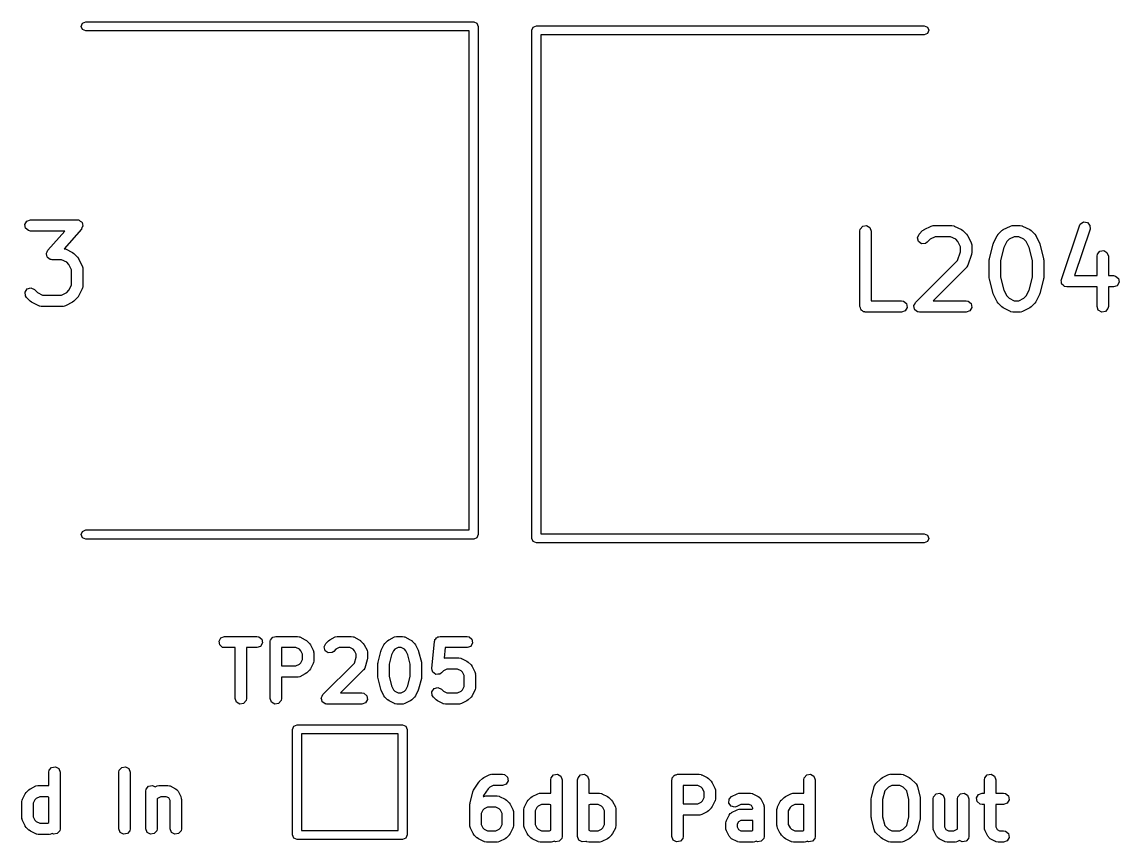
# Model space of a CAD drawing. Extents: x 102 to 173.9, y -124.5 to -76.3.
# Drawn here: x 135.12 to 149.67, y -108.92 to -98.04 of the extents above; entities that cross this region are included whole.
import ezdxf

# ---------------------------------------------------------------- set-up
doc = ezdxf.new("R2010")
doc.units = 0
doc.layers.add('BLACK', color=7, linetype='CONTINUOUS')

msp = doc.modelspace()

# ---------------------------------------------------------------- linework, layer by layer
at = {"layer": 'BLACK', "linetype": 'CONTINUOUS'}
for p, q in [((135.911, -98.103), (135.929, -98.0606)), ((135.929, -98.1454), (135.911, -98.103)), ((135.929, -98.0606), (135.971, -98.043)), ((135.971, -98.163), (135.929, -98.1454)), ((135.971, -98.043), (141.113, -98.043)), ((141.053, -98.163), (135.971, -98.163)), ((141.053, -104.783), (141.053, -98.163)), ((141.113, -98.043), (141.155, -98.0606)), ((141.155, -98.0606), (141.173, -98.103)), ((141.173, -98.103), (141.173, -104.843)), ((141.885, -98.1538), (141.902, -98.1114)), ((141.885, -104.894), (141.885, -98.1538)), ((141.902, -98.1114), (141.945, -98.0938)), ((141.945, -98.0938), (147.087, -98.0938)), ((147.087, -98.0938), (147.129, -98.1114)), ((147.129, -98.1114), (147.147, -98.1538)), ((147.147, -98.1538), (147.129, -98.1962)), ((147.087, -98.2138), (142.005, -98.2138)), ((142.005, -98.2138), (142.005, -104.834)), ((147.129, -98.1962), (147.087, -98.2138)), ((135.164, -100.729), (135.189, -100.684)), ((135.172, -100.779), (135.164, -100.729)), ((135.212, -100.812), (135.172, -100.779)), ((135.189, -100.684), (135.237, -100.667)), ((135.237, -100.667), (135.856, -100.667)), ((135.913, -100.791), (135.685, -101.051)), ((135.856, -100.667), (135.868, -100.669)), ((135.868, -100.669), (135.871, -100.668)), ((135.871, -100.668), (135.874, -100.67)), ((135.874, -100.67), (135.882, -100.671)), ((135.882, -100.671), (135.898, -100.684)), ((135.898, -100.684), (135.915, -100.695)), ((135.92, -100.772), (135.913, -100.791)), ((135.915, -100.695), (135.917, -100.7)), ((135.917, -100.7), (135.921, -100.704)), ((135.93, -100.755), (135.92, -100.772)), ((135.921, -100.704), (135.925, -100.724)), ((135.925, -100.724), (135.931, -100.743)), ((135.931, -100.743), (135.929, -100.749)), ((135.929, -100.749), (135.93, -100.755)), ((146.234, -100.818), (146.238, -100.792)), ((146.238, -100.792), (146.271, -100.753)), ((146.271, -100.753), (146.322, -100.744)), ((146.322, -100.744), (146.366, -100.77)), ((146.366, -100.77), (146.384, -100.818)), ((147.085, -100.798), (147.18, -100.751)), ((147.18, -100.751), (147.205, -100.743)), ((147.205, -100.743), (147.21, -100.744)), ((147.21, -100.744), (147.214, -100.743)), ((147.214, -100.743), (147.452, -100.743)), ((147.452, -100.743), (147.477, -100.747)), ((147.477, -100.747), (147.481, -100.75)), ((147.481, -100.75), (147.485, -100.751)), ((147.485, -100.751), (147.581, -100.798)), ((148.133, -100.798), (148.228, -100.751)), ((148.228, -100.751), (148.253, -100.743)), ((148.253, -100.743), (148.257, -100.744)), ((148.257, -100.744), (148.261, -100.743)), ((148.261, -100.743), (148.357, -100.743)), ((148.357, -100.743), (148.382, -100.747)), ((148.382, -100.747), (148.386, -100.75)), ((148.386, -100.75), (148.39, -100.751)), ((148.39, -100.751), (148.485, -100.798)), ((148.904, -101.461), (149.143, -100.746)), ((149.285, -100.794), (149.08, -101.409)), ((149.143, -100.746), (149.155, -100.724)), ((149.155, -100.724), (149.199, -100.697)), ((149.199, -100.697), (149.249, -100.704)), ((149.249, -100.704), (149.283, -100.743)), ((149.283, -100.743), (149.285, -100.794)), ((135.237, -100.817), (135.212, -100.812)), ((135.691, -100.817), (135.237, -100.817)), ((135.467, -101.073), (135.691, -100.817)), ((146.234, -101.818), (146.234, -100.818)), ((146.384, -100.818), (146.384, -101.743)), ((146.996, -100.906), (147.018, -100.86)), ((147.009, -100.956), (146.996, -100.906)), ((147.018, -100.86), (147.065, -100.812)), ((147.065, -100.812), (147.084, -100.8)), ((147.084, -100.8), (147.085, -100.798)), ((147.163, -100.927), (147.124, -100.966)), ((147.231, -100.893), (147.163, -100.927)), ((147.434, -100.893), (147.231, -100.893)), ((147.503, -100.927), (147.434, -100.893)), ((147.533, -100.957), (147.503, -100.927)), ((147.581, -100.798), (147.599, -100.812)), ((147.599, -100.812), (147.6, -100.812)), ((147.6, -100.812), (147.648, -100.86)), ((147.648, -100.86), (147.661, -100.878)), ((147.661, -100.878), (147.662, -100.879)), ((147.662, -100.879), (147.709, -100.975)), ((148.004, -100.975), (148.051, -100.879)), ((148.051, -100.879), (148.065, -100.861)), ((148.065, -100.86), (148.113, -100.812)), ((148.065, -100.861), (148.065, -100.86)), ((148.113, -100.812), (148.131, -100.8)), ((148.131, -100.8), (148.133, -100.798)), ((148.211, -100.927), (148.18, -100.957)), ((148.279, -100.893), (148.211, -100.927)), ((148.339, -100.893), (148.279, -100.893)), ((148.407, -100.927), (148.339, -100.893)), ((148.438, -100.957), (148.407, -100.927)), ((148.485, -100.798), (148.503, -100.812)), ((148.503, -100.812), (148.505, -100.812)), ((148.505, -100.812), (148.552, -100.86)), ((148.552, -100.86), (148.565, -100.878)), ((148.565, -100.878), (148.567, -100.879)), ((148.567, -100.879), (148.614, -100.975)), ((135.459, -101.092), (135.467, -101.073)), ((135.685, -101.051), (135.692, -101.052)), ((135.692, -101.052), (135.695, -101.055)), ((135.695, -101.055), (135.7, -101.055)), ((135.7, -101.055), (135.795, -101.103)), ((147.051, -100.985), (147.009, -100.956)), ((147.103, -100.981), (147.051, -100.985)), ((147.124, -100.966), (147.103, -100.981)), ((147.567, -101.026), (147.533, -100.957)), ((147.567, -101.091), (147.567, -101.026)), ((147.709, -100.975), (147.717, -101)), ((147.717, -101), (147.716, -101.004)), ((147.716, -101.004), (147.717, -101.008)), ((147.717, -101.008), (147.717, -101.103)), ((147.95, -101.181), (147.998, -100.99)), ((147.998, -100.99), (148.003, -100.978)), ((148.003, -100.978), (148.004, -100.975)), ((148.142, -101.034), (148.098, -101.208)), ((148.18, -100.957), (148.142, -101.034)), ((148.476, -101.034), (148.438, -100.957)), ((148.52, -101.208), (148.476, -101.034)), ((148.614, -100.975), (148.618, -100.987)), ((148.618, -100.987), (148.62, -100.99)), ((148.62, -100.99), (148.667, -101.181)), ((149.381, -101.125), (149.414, -101.086)), ((149.414, -101.086), (149.465, -101.077)), ((149.465, -101.077), (149.509, -101.103)), ((135.448, -101.121), (135.45, -101.115)), ((135.455, -101.14), (135.448, -101.121)), ((135.449, -101.11), (135.459, -101.092)), ((135.45, -101.115), (135.449, -101.11)), ((135.458, -101.16), (135.455, -101.14)), ((135.463, -101.164), (135.458, -101.16)), ((135.465, -101.17), (135.463, -101.164)), ((135.482, -101.18), (135.465, -101.17)), ((135.497, -101.193), (135.482, -101.18)), ((135.506, -101.194), (135.497, -101.193)), ((135.509, -101.196), (135.506, -101.194)), ((135.512, -101.196), (135.509, -101.196)), ((135.523, -101.198), (135.512, -101.196)), ((135.648, -101.198), (135.523, -101.198)), ((135.717, -101.232), (135.648, -101.198)), ((135.747, -101.262), (135.717, -101.232)), ((135.795, -101.103), (135.813, -101.116)), ((135.813, -101.116), (135.814, -101.117)), ((135.814, -101.117), (135.862, -101.165)), ((135.862, -101.165), (135.875, -101.183)), ((135.875, -101.183), (135.876, -101.184)), ((135.876, -101.184), (135.924, -101.279)), ((146.97, -101.765), (147.529, -101.206)), ((147.529, -101.206), (147.567, -101.091)), ((147.713, -101.127), (147.666, -101.27)), ((147.717, -101.103), (147.713, -101.126)), ((147.713, -101.126), (147.713, -101.127)), ((147.948, -101.199), (147.951, -101.184)), ((147.948, -101.437), (147.948, -101.199)), ((147.951, -101.184), (147.95, -101.181)), ((148.098, -101.208), (148.098, -101.428)), ((148.52, -101.428), (148.52, -101.208)), ((148.667, -101.181), (148.668, -101.195)), ((148.668, -101.195), (148.67, -101.199)), ((148.67, -101.199), (148.67, -101.437)), ((149.377, -101.151), (149.381, -101.125)), ((149.377, -101.409), (149.377, -101.151)), ((149.509, -101.103), (149.527, -101.151)), ((149.527, -101.151), (149.527, -101.409)), ((135.781, -101.331), (135.747, -101.262)), ((135.781, -101.533), (135.781, -101.331)), ((135.924, -101.279), (135.931, -101.304)), ((135.931, -101.304), (135.93, -101.309)), ((135.93, -101.309), (135.931, -101.313)), ((135.931, -101.313), (135.931, -101.551)), ((147.648, -101.299), (147.204, -101.743)), ((147.65, -101.295), (147.648, -101.299)), ((147.653, -101.293), (147.65, -101.295)), ((147.666, -101.27), (147.653, -101.293)), ((147.949, -101.44), (147.948, -101.437)), ((147.95, -101.455), (147.949, -101.44)), ((147.998, -101.645), (147.95, -101.455)), ((148.098, -101.428), (148.142, -101.601)), ((148.476, -101.601), (148.52, -101.428)), ((148.667, -101.455), (148.62, -101.645)), ((148.67, -101.437), (148.667, -101.452)), ((148.667, -101.452), (148.667, -101.455)), ((148.902, -101.471), (148.905, -101.466)), ((148.905, -101.492), (148.902, -101.471)), ((148.905, -101.466), (148.904, -101.461)), ((148.906, -101.512), (148.905, -101.492)), ((148.91, -101.516), (148.906, -101.512)), ((148.911, -101.522), (148.91, -101.516)), ((148.926, -101.535), (148.911, -101.522)), ((149.08, -101.409), (149.377, -101.409)), ((149.527, -101.409), (149.595, -101.409)), ((149.595, -101.409), (149.62, -101.414)), ((149.62, -101.414), (149.66, -101.447)), ((149.669, -101.497), (149.643, -101.542)), ((149.66, -101.447), (149.669, -101.497)), ((135.165, -101.627), (135.194, -101.585)), ((135.169, -101.678), (135.165, -101.627)), ((135.194, -101.585), (135.244, -101.572)), ((135.244, -101.572), (135.29, -101.593)), ((135.29, -101.593), (135.329, -101.632)), ((135.329, -101.632), (135.398, -101.667)), ((135.398, -101.667), (135.648, -101.667)), ((135.648, -101.667), (135.717, -101.632)), ((135.717, -101.632), (135.747, -101.602)), ((135.747, -101.602), (135.781, -101.533)), ((135.924, -101.585), (135.876, -101.68)), ((135.927, -101.577), (135.924, -101.58)), ((135.924, -101.58), (135.924, -101.585)), ((135.931, -101.551), (135.927, -101.577)), ((148, -101.648), (147.998, -101.645)), ((148.004, -101.661), (148, -101.648)), ((148.051, -101.756), (148.004, -101.661)), ((148.142, -101.601), (148.18, -101.678)), ((148.438, -101.678), (148.476, -101.601)), ((148.614, -101.661), (148.567, -101.756)), ((148.615, -101.657), (148.614, -101.661)), ((148.62, -101.645), (148.615, -101.657)), ((148.94, -101.55), (148.926, -101.535)), ((148.946, -101.551), (148.94, -101.55)), ((148.95, -101.555), (148.946, -101.551)), ((148.976, -101.559), (148.95, -101.555)), ((149.377, -101.559), (148.976, -101.559)), ((149.377, -101.818), (149.377, -101.559)), ((149.595, -101.559), (149.527, -101.559)), ((149.527, -101.559), (149.527, -101.818)), ((149.643, -101.542), (149.595, -101.559)), ((135.184, -101.699), (135.169, -101.678)), ((135.232, -101.747), (135.184, -101.699)), ((135.233, -101.748), (135.232, -101.747)), ((135.251, -101.761), (135.233, -101.748)), ((135.347, -101.809), (135.251, -101.761)), ((135.351, -101.809), (135.347, -101.809)), ((135.355, -101.812), (135.351, -101.809)), ((135.38, -101.817), (135.355, -101.812)), ((135.67, -101.815), (135.666, -101.817)), ((135.675, -101.816), (135.67, -101.815)), ((135.7, -101.809), (135.675, -101.816)), ((135.795, -101.761), (135.7, -101.809)), ((135.796, -101.76), (135.795, -101.761)), ((135.814, -101.747), (135.796, -101.76)), ((135.862, -101.699), (135.814, -101.747)), ((135.863, -101.698), (135.862, -101.699)), ((135.876, -101.68), (135.863, -101.698)), ((146.384, -101.743), (146.785, -101.743)), ((146.785, -101.743), (146.811, -101.747)), ((146.811, -101.747), (146.85, -101.78)), ((146.85, -101.78), (146.859, -101.831)), ((146.949, -101.805), (146.961, -101.785)), ((146.95, -101.808), (146.949, -101.805)), ((146.949, -101.811), (146.95, -101.808)), ((146.954, -101.833), (146.949, -101.811)), ((146.961, -101.785), (146.97, -101.765)), ((147.204, -101.743), (147.642, -101.743)), ((147.642, -101.743), (147.668, -101.747)), ((147.668, -101.747), (147.707, -101.78)), ((147.707, -101.78), (147.716, -101.831)), ((148.053, -101.757), (148.051, -101.756)), ((148.065, -101.776), (148.053, -101.757)), ((148.113, -101.823), (148.065, -101.776)), ((148.18, -101.678), (148.211, -101.709)), ((148.211, -101.709), (148.279, -101.743)), ((148.279, -101.743), (148.339, -101.743)), ((148.339, -101.743), (148.407, -101.709)), ((148.407, -101.709), (148.438, -101.678)), ((148.552, -101.776), (148.505, -101.823)), ((148.553, -101.774), (148.552, -101.776)), ((148.567, -101.756), (148.553, -101.774)), ((135.666, -101.817), (135.38, -101.817)), ((146.241, -101.836), (146.234, -101.818)), ((146.244, -101.855), (146.241, -101.836)), ((146.249, -101.86), (146.244, -101.855)), ((146.252, -101.866), (146.249, -101.86)), ((146.268, -101.876), (146.252, -101.866)), ((146.283, -101.888), (146.268, -101.876)), ((146.293, -101.89), (146.283, -101.888)), ((146.296, -101.892), (146.293, -101.89)), ((146.299, -101.891), (146.296, -101.892)), ((146.309, -101.893), (146.299, -101.891)), ((146.785, -101.893), (146.309, -101.893)), ((146.833, -101.875), (146.785, -101.893)), ((146.859, -101.831), (146.833, -101.875)), ((146.958, -101.855), (146.954, -101.833)), ((146.961, -101.857), (146.958, -101.855)), ((146.962, -101.861), (146.961, -101.857)), ((146.98, -101.874), (146.962, -101.861)), ((146.998, -101.888), (146.98, -101.874)), ((147.002, -101.889), (146.998, -101.888)), ((147.004, -101.89), (147.002, -101.889)), ((147.007, -101.89), (147.004, -101.89)), ((147.023, -101.893), (147.007, -101.89)), ((147.642, -101.893), (147.023, -101.893)), ((147.691, -101.875), (147.642, -101.893)), ((147.716, -101.831), (147.691, -101.875)), ((148.115, -101.824), (148.113, -101.823)), ((148.133, -101.837), (148.115, -101.824)), ((148.228, -101.885), (148.133, -101.837)), ((148.232, -101.885), (148.228, -101.885)), ((148.236, -101.888), (148.232, -101.885)), ((148.261, -101.893), (148.236, -101.888)), ((148.357, -101.893), (148.261, -101.893)), ((148.361, -101.891), (148.357, -101.893)), ((148.365, -101.892), (148.361, -101.891)), ((148.39, -101.885), (148.365, -101.892)), ((148.485, -101.837), (148.39, -101.885)), ((148.486, -101.836), (148.485, -101.837)), ((148.505, -101.823), (148.486, -101.836)), ((149.394, -101.866), (149.377, -101.818)), ((149.439, -101.892), (149.394, -101.866)), ((149.489, -101.883), (149.439, -101.892)), ((149.522, -101.843), (149.489, -101.883)), ((149.527, -101.818), (149.522, -101.843)), ((135.911, -104.843), (135.929, -104.801)), ((135.929, -104.885), (135.911, -104.843)), ((135.929, -104.801), (135.971, -104.783)), ((135.971, -104.783), (141.053, -104.783)), ((141.173, -104.843), (141.155, -104.885)), ((142.005, -104.834), (147.087, -104.834)), ((147.087, -104.834), (147.129, -104.851)), ((147.129, -104.851), (147.147, -104.894)), ((135.971, -104.903), (135.929, -104.885)), ((141.113, -104.903), (135.971, -104.903)), ((141.155, -104.885), (141.113, -104.903)), ((141.902, -104.936), (141.885, -104.894)), ((141.945, -104.954), (141.902, -104.936)), ((147.087, -104.954), (141.945, -104.954)), ((147.129, -104.936), (147.087, -104.954)), ((147.147, -104.894), (147.129, -104.936)), ((137.737, -106.256), (137.762, -106.212)), ((137.746, -106.307), (137.737, -106.256)), ((137.785, -106.34), (137.746, -106.307)), ((137.762, -106.212), (137.811, -106.194)), ((137.811, -106.194), (138.239, -106.194)), ((138.239, -106.194), (138.265, -106.199)), ((138.265, -106.199), (138.304, -106.232)), ((138.313, -106.282), (138.287, -106.327)), ((138.304, -106.232), (138.313, -106.282)), ((138.414, -106.269), (138.416, -106.259)), ((138.414, -107.019), (138.414, -106.269)), ((138.415, -106.256), (138.417, -106.253)), ((138.416, -106.259), (138.415, -106.256)), ((138.417, -106.253), (138.419, -106.243)), ((138.419, -106.243), (138.431, -106.229)), ((138.431, -106.229), (138.441, -106.212)), ((138.441, -106.212), (138.447, -106.209)), ((138.447, -106.209), (138.452, -106.204)), ((138.452, -106.204), (138.471, -106.201)), ((138.471, -106.201), (138.489, -106.194)), ((138.489, -106.194), (138.775, -106.194)), ((138.775, -106.194), (138.801, -106.199)), ((138.801, -106.199), (138.804, -106.201)), ((138.804, -106.201), (138.809, -106.202)), ((138.809, -106.202), (138.88, -106.238)), ((138.88, -106.238), (138.898, -106.251)), ((138.898, -106.251), (138.899, -106.252)), ((138.899, -106.252), (138.935, -106.287)), ((138.935, -106.287), (138.948, -106.306)), ((138.948, -106.306), (138.949, -106.307)), ((138.949, -106.307), (138.985, -106.378)), ((139.129, -106.334), (139.151, -106.287)), ((139.151, -106.287), (139.186, -106.252)), ((139.186, -106.252), (139.205, -106.239)), ((139.205, -106.239), (139.206, -106.238)), ((139.206, -106.238), (139.277, -106.202)), ((139.277, -106.202), (139.302, -106.195)), ((139.302, -106.195), (139.306, -106.196)), ((139.306, -106.196), (139.311, -106.194)), ((139.311, -106.194), (139.489, -106.194)), ((139.489, -106.194), (139.515, -106.199)), ((139.515, -106.199), (139.518, -106.201)), ((139.518, -106.201), (139.523, -106.202)), ((139.523, -106.202), (139.594, -106.238)), ((139.594, -106.238), (139.612, -106.251)), ((139.612, -106.251), (139.614, -106.252)), ((139.614, -106.252), (139.649, -106.287)), ((139.649, -106.287), (139.662, -106.306)), ((139.662, -106.306), (139.663, -106.307)), ((139.663, -106.307), (139.699, -106.378)), ((139.886, -106.378), (139.922, -106.307)), ((139.922, -106.307), (139.936, -106.289)), ((139.936, -106.287), (139.972, -106.252)), ((139.936, -106.289), (139.936, -106.287)), ((139.972, -106.252), (139.99, -106.239)), ((139.99, -106.239), (139.991, -106.238)), ((139.991, -106.238), (140.063, -106.202)), ((140.063, -106.202), (140.088, -106.195)), ((140.088, -106.195), (140.092, -106.196)), ((140.092, -106.196), (140.096, -106.194)), ((140.096, -106.194), (140.168, -106.194)), ((140.168, -106.194), (140.193, -106.199)), ((140.193, -106.199), (140.197, -106.201)), ((140.197, -106.201), (140.201, -106.202)), ((140.201, -106.202), (140.273, -106.238)), ((140.273, -106.238), (140.291, -106.251)), ((140.291, -106.251), (140.292, -106.252)), ((140.292, -106.252), (140.328, -106.287)), ((140.328, -106.287), (140.341, -106.306)), ((140.341, -106.306), (140.342, -106.307)), ((140.342, -106.307), (140.378, -106.378)), ((140.557, -106.619), (140.593, -106.262)), ((140.593, -106.262), (140.594, -106.258)), ((140.594, -106.256), (140.596, -106.253)), ((140.594, -106.258), (140.594, -106.256)), ((140.596, -106.253), (140.6, -106.237)), ((140.6, -106.237), (140.612, -106.225)), ((140.612, -106.225), (140.62, -106.212)), ((140.62, -106.212), (140.629, -106.208)), ((140.629, -106.208), (140.637, -106.201)), ((140.637, -106.201), (140.653, -106.2)), ((140.653, -106.2), (140.668, -106.194)), ((140.668, -106.194), (141.025, -106.194)), ((141.025, -106.194), (141.051, -106.199)), ((141.051, -106.199), (141.09, -106.232)), ((141.099, -106.282), (141.073, -106.327)), ((141.09, -106.232), (141.099, -106.282)), ((137.811, -106.344), (137.785, -106.34)), ((137.95, -106.344), (137.811, -106.344)), ((137.95, -107.019), (137.95, -106.344)), ((138.239, -106.344), (138.1, -106.344)), ((138.1, -106.344), (138.1, -107.019)), ((138.287, -106.327), (138.239, -106.344)), ((138.564, -106.344), (138.564, -106.587)), ((138.757, -106.344), (138.564, -106.344)), ((138.802, -106.366), (138.757, -106.344)), ((138.82, -106.385), (138.802, -106.366)), ((138.843, -106.43), (138.82, -106.385)), ((138.843, -106.501), (138.843, -106.43)), ((138.985, -106.378), (138.992, -106.403)), ((138.992, -106.403), (138.991, -106.408)), ((138.991, -106.408), (138.993, -106.412)), ((138.993, -106.412), (138.993, -106.519)), ((139.142, -106.384), (139.129, -106.334)), ((139.184, -106.413), (139.142, -106.384)), ((139.235, -106.408), (139.184, -106.413)), ((139.257, -106.394), (139.235, -106.408)), ((139.284, -106.366), (139.257, -106.394)), ((139.328, -106.344), (139.284, -106.366)), ((139.472, -106.344), (139.328, -106.344)), ((139.516, -106.366), (139.472, -106.344)), ((139.535, -106.385), (139.516, -106.366)), ((139.557, -106.43), (139.535, -106.385)), ((139.557, -106.471), (139.557, -106.43)), ((139.699, -106.378), (139.707, -106.403)), ((139.707, -106.403), (139.706, -106.408)), ((139.706, -106.408), (139.707, -106.412)), ((139.707, -106.412), (139.707, -106.483)), ((139.845, -106.537), (139.881, -106.394)), ((139.881, -106.394), (139.886, -106.382)), ((139.886, -106.382), (139.886, -106.378)), ((140.024, -106.438), (139.993, -106.564)), ((140.051, -106.385), (140.024, -106.438)), ((140.069, -106.366), (140.051, -106.385)), ((140.114, -106.344), (140.069, -106.366)), ((140.15, -106.344), (140.114, -106.344)), ((140.195, -106.366), (140.15, -106.344)), ((140.213, -106.385), (140.195, -106.366)), ((140.24, -106.438), (140.213, -106.385)), ((140.271, -106.564), (140.24, -106.438)), ((140.378, -106.378), (140.381, -106.391)), ((140.381, -106.391), (140.383, -106.394)), ((140.383, -106.394), (140.419, -106.537)), ((140.736, -106.344), (140.722, -106.483)), ((141.025, -106.344), (140.736, -106.344)), ((141.073, -106.327), (141.025, -106.344)), ((138.564, -106.587), (138.757, -106.587)), ((138.757, -106.587), (138.802, -106.565)), ((138.802, -106.565), (138.82, -106.546)), ((138.82, -106.546), (138.843, -106.501)), ((138.985, -106.553), (138.949, -106.624)), ((138.988, -106.545), (138.985, -106.548)), ((138.985, -106.548), (138.985, -106.553)), ((138.993, -106.519), (138.988, -106.545)), ((139.115, -106.966), (139.531, -106.55)), ((139.531, -106.55), (139.557, -106.471)), ((139.668, -106.614), (139.655, -106.637)), ((139.703, -106.507), (139.668, -106.614)), ((139.707, -106.483), (139.703, -106.505)), ((139.703, -106.505), (139.703, -106.507)), ((139.843, -106.555), (139.845, -106.54)), ((139.843, -106.733), (139.843, -106.555)), ((139.845, -106.54), (139.845, -106.537)), ((139.993, -106.564), (139.993, -106.724)), ((140.271, -106.724), (140.271, -106.564)), ((140.419, -106.537), (140.42, -106.552)), ((140.42, -106.552), (140.421, -106.555)), ((140.421, -106.555), (140.421, -106.733)), ((140.722, -106.483), (140.731, -106.48)), ((140.731, -106.48), (140.735, -106.481)), ((140.735, -106.481), (140.739, -106.48)), ((140.739, -106.48), (140.918, -106.48)), ((140.918, -106.48), (140.943, -106.484)), ((140.943, -106.484), (140.947, -106.487)), ((140.947, -106.487), (140.951, -106.488)), ((140.951, -106.488), (141.023, -106.523)), ((141.023, -106.523), (141.041, -106.537)), ((141.041, -106.537), (141.042, -106.537)), ((141.042, -106.537), (141.078, -106.573)), ((141.078, -106.573), (141.091, -106.592)), ((141.091, -106.592), (141.092, -106.593)), ((141.092, -106.593), (141.128, -106.664)), ((138.775, -106.737), (138.564, -106.737)), ((138.564, -106.737), (138.564, -107.019)), ((138.779, -106.735), (138.775, -106.737)), ((138.784, -106.736), (138.779, -106.735)), ((138.809, -106.729), (138.784, -106.736)), ((138.88, -106.693), (138.809, -106.729)), ((138.881, -106.692), (138.88, -106.693)), ((138.899, -106.679), (138.881, -106.692)), ((138.935, -106.644), (138.899, -106.679)), ((138.936, -106.642), (138.935, -106.644)), ((138.949, -106.624), (138.936, -106.642)), ((139.649, -106.644), (139.349, -106.944)), ((139.651, -106.639), (139.649, -106.644)), ((139.655, -106.637), (139.651, -106.639)), ((139.844, -106.737), (139.843, -106.733)), ((139.845, -106.752), (139.844, -106.737)), ((139.881, -106.894), (139.845, -106.752)), ((139.993, -106.724), (140.024, -106.85)), ((140.24, -106.85), (140.271, -106.724)), ((140.419, -106.752), (140.383, -106.894)), ((140.421, -106.733), (140.419, -106.748)), ((140.419, -106.748), (140.419, -106.752)), ((140.557, -106.62), (140.558, -106.619)), ((140.558, -106.619), (140.557, -106.619)), ((140.564, -106.644), (140.557, -106.62)), ((140.57, -106.668), (140.564, -106.644)), ((140.571, -106.669), (140.57, -106.668)), ((140.591, -106.684), (140.571, -106.669)), ((140.571, -106.669), (140.571, -106.669)), ((140.612, -106.698), (140.591, -106.684)), ((140.613, -106.699), (140.612, -106.698)), ((140.612, -106.698), (140.612, -106.698)), ((140.638, -106.696), (140.613, -106.699)), ((140.663, -106.695), (140.638, -106.696)), ((140.664, -106.694), (140.663, -106.694)), ((140.663, -106.694), (140.663, -106.695)), ((140.685, -106.679), (140.664, -106.694)), ((140.712, -106.652), (140.685, -106.679)), ((140.757, -106.63), (140.712, -106.652)), ((140.9, -106.63), (140.757, -106.63)), ((140.945, -106.652), (140.9, -106.63)), ((140.963, -106.671), (140.945, -106.652)), ((140.986, -106.715), (140.963, -106.671)), ((140.986, -106.859), (140.986, -106.715)), ((141.128, -106.664), (141.135, -106.689)), ((141.135, -106.689), (141.134, -106.693)), ((141.134, -106.693), (141.136, -106.698)), ((141.136, -106.698), (141.136, -106.876)), ((139.883, -106.897), (139.881, -106.894)), ((139.886, -106.91), (139.883, -106.897)), ((140.024, -106.85), (140.051, -106.903)), ((140.051, -106.903), (140.069, -106.922)), ((140.195, -106.922), (140.213, -106.903)), ((140.213, -106.903), (140.24, -106.85)), ((140.383, -106.894), (140.378, -106.906)), ((140.56, -106.928), (140.589, -106.886)), ((140.589, -106.886), (140.639, -106.873)), ((140.639, -106.873), (140.685, -106.895)), ((140.685, -106.895), (140.712, -106.922)), ((140.945, -106.922), (140.963, -106.903)), ((140.963, -106.903), (140.986, -106.859)), ((141.131, -106.902), (141.128, -106.905)), ((141.128, -106.905), (141.128, -106.91)), ((141.136, -106.876), (141.131, -106.902)), ((137.968, -107.067), (137.95, -107.019)), ((138.095, -107.045), (138.062, -107.084)), ((138.1, -107.019), (138.095, -107.045)), ((138.432, -107.067), (138.414, -107.019)), ((138.56, -107.045), (138.527, -107.084)), ((138.564, -107.019), (138.56, -107.045)), ((139.093, -107.013), (139.095, -107.009)), ((139.099, -107.034), (139.093, -107.013)), ((139.094, -107.006), (139.105, -106.987)), ((139.095, -107.009), (139.094, -107.006)), ((139.103, -107.057), (139.099, -107.034)), ((139.105, -106.987), (139.115, -106.966)), ((139.349, -106.944), (139.632, -106.944)), ((139.632, -106.944), (139.658, -106.949)), ((139.658, -106.949), (139.697, -106.982)), ((139.706, -107.032), (139.68, -107.077)), ((139.697, -106.982), (139.706, -107.032)), ((139.922, -106.981), (139.886, -106.91)), ((139.923, -106.982), (139.922, -106.981)), ((139.936, -107.001), (139.923, -106.982)), ((139.972, -107.036), (139.936, -107.001)), ((139.973, -107.037), (139.972, -107.036)), ((139.991, -107.05), (139.973, -107.037)), ((140.063, -107.086), (139.991, -107.05)), ((140.069, -106.922), (140.114, -106.944)), ((140.114, -106.944), (140.15, -106.944)), ((140.15, -106.944), (140.195, -106.922)), ((140.273, -107.05), (140.201, -107.086)), ((140.274, -107.049), (140.273, -107.05)), ((140.292, -107.036), (140.274, -107.049)), ((140.328, -107.001), (140.292, -107.036)), ((140.329, -106.999), (140.328, -107.001)), ((140.342, -106.981), (140.329, -106.999)), ((140.378, -106.91), (140.342, -106.981)), ((140.378, -106.906), (140.378, -106.91)), ((140.564, -106.979), (140.56, -106.928)), ((140.579, -107.001), (140.564, -106.979)), ((140.615, -107.036), (140.579, -107.001)), ((140.616, -107.037), (140.615, -107.036)), ((140.634, -107.05), (140.616, -107.037)), ((140.706, -107.086), (140.634, -107.05)), ((140.712, -106.922), (140.757, -106.944)), ((140.757, -106.944), (140.9, -106.944)), ((140.9, -106.944), (140.945, -106.922)), ((141.023, -107.05), (140.951, -107.086)), ((141.024, -107.049), (141.023, -107.05)), ((141.042, -107.036), (141.024, -107.049)), ((141.078, -107.001), (141.042, -107.036)), ((141.079, -106.999), (141.078, -107.001)), ((141.092, -106.981), (141.079, -106.999)), ((141.128, -106.91), (141.092, -106.981)), ((138.012, -107.093), (137.968, -107.067)), ((138.062, -107.084), (138.012, -107.093)), ((138.476, -107.093), (138.432, -107.067)), ((138.527, -107.084), (138.476, -107.093)), ((139.106, -107.059), (139.103, -107.057)), ((139.106, -107.062), (139.106, -107.059)), ((139.125, -107.075), (139.106, -107.062)), ((139.142, -107.09), (139.125, -107.075)), ((139.147, -107.09), (139.142, -107.09)), ((139.148, -107.092), (139.147, -107.09)), ((139.152, -107.091), (139.148, -107.092)), ((139.168, -107.094), (139.152, -107.091)), ((139.632, -107.094), (139.168, -107.094)), ((139.68, -107.077), (139.632, -107.094)), ((140.067, -107.087), (140.063, -107.086)), ((140.071, -107.09), (140.067, -107.087)), ((140.096, -107.094), (140.071, -107.09)), ((140.168, -107.094), (140.096, -107.094)), ((140.172, -107.093), (140.168, -107.094)), ((140.176, -107.094), (140.172, -107.093)), ((140.201, -107.086), (140.176, -107.094)), ((140.71, -107.087), (140.706, -107.086)), ((140.714, -107.09), (140.71, -107.087)), ((140.739, -107.094), (140.714, -107.09)), ((140.918, -107.094), (140.739, -107.094)), ((140.922, -107.093), (140.918, -107.094)), ((140.926, -107.094), (140.922, -107.093)), ((140.951, -107.086), (140.926, -107.094)), ((138.711, -107.428), (138.729, -107.385)), ((138.711, -108.828), (138.711, -107.428)), ((138.729, -107.385), (138.771, -107.368)), ((138.771, -107.368), (140.171, -107.368)), ((140.171, -107.368), (140.214, -107.385)), ((140.214, -107.385), (140.231, -107.428)), ((140.231, -107.428), (140.231, -108.828)), ((138.831, -107.488), (138.831, -108.768)), ((140.111, -107.488), (138.831, -107.488)), ((140.111, -108.768), (140.111, -107.488)), ((135.518, -107.932), (135.569, -107.923)), ((135.569, -107.923), (135.613, -107.948)), ((136.447, -107.932), (136.497, -107.923)), ((136.497, -107.923), (136.542, -107.948)), ((135.481, -107.996), (135.485, -107.971)), ((135.481, -108.171), (135.481, -107.996)), ((135.485, -107.971), (135.518, -107.932)), ((135.613, -107.948), (135.631, -107.996)), ((135.631, -107.996), (135.631, -108.746)), ((136.409, -107.996), (136.414, -107.971)), ((136.409, -108.746), (136.409, -107.996)), ((136.414, -107.971), (136.447, -107.932)), ((136.542, -107.948), (136.559, -107.996)), ((136.559, -107.996), (136.559, -108.746)), ((141.228, -108.081), (141.246, -108.068)), ((141.246, -108.068), (141.247, -108.067)), ((141.247, -108.067), (141.319, -108.031)), ((141.319, -108.031), (141.344, -108.024)), ((141.344, -108.024), (141.348, -108.025)), ((141.348, -108.025), (141.352, -108.023)), ((141.352, -108.023), (141.495, -108.023)), ((141.495, -108.023), (141.521, -108.028)), ((141.521, -108.028), (141.56, -108.061)), ((141.56, -108.061), (141.569, -108.111)), ((142.139, -108.072), (142.172, -108.033)), ((142.172, -108.033), (142.222, -108.024)), ((142.222, -108.024), (142.267, -108.05)), ((142.267, -108.05), (142.284, -108.098)), ((142.496, -108.072), (142.529, -108.033)), ((142.529, -108.033), (142.58, -108.024)), ((142.58, -108.024), (142.624, -108.05)), ((142.624, -108.05), (142.641, -108.098)), ((143.746, -108.072), (143.759, -108.058)), ((143.759, -108.058), (143.768, -108.041)), ((143.768, -108.041), (143.775, -108.038)), ((143.775, -108.038), (143.779, -108.033)), ((143.779, -108.033), (143.798, -108.03)), ((143.798, -108.03), (143.816, -108.023)), ((143.816, -108.023), (144.102, -108.023)), ((144.102, -108.023), (144.128, -108.028)), ((144.128, -108.028), (144.131, -108.03)), ((144.131, -108.03), (144.136, -108.031)), ((144.136, -108.031), (144.207, -108.067)), ((144.207, -108.067), (144.225, -108.08)), ((145.496, -108.072), (145.529, -108.033)), ((145.529, -108.033), (145.58, -108.024)), ((145.58, -108.024), (145.624, -108.05)), ((145.624, -108.05), (145.641, -108.098)), ((146.513, -108.081), (146.532, -108.068)), ((146.532, -108.068), (146.533, -108.067)), ((146.533, -108.067), (146.604, -108.031)), ((146.604, -108.031), (146.629, -108.024)), ((146.629, -108.024), (146.634, -108.025)), ((146.634, -108.025), (146.638, -108.023)), ((146.638, -108.023), (146.781, -108.023)), ((146.781, -108.023), (146.806, -108.028)), ((146.806, -108.028), (146.81, -108.03)), ((146.81, -108.03), (146.814, -108.031)), ((146.814, -108.031), (146.886, -108.067)), ((146.886, -108.067), (146.904, -108.08)), ((147.889, -108.072), (147.922, -108.033)), ((147.922, -108.033), (147.972, -108.024)), ((147.972, -108.024), (148.017, -108.05)), ((148.017, -108.05), (148.034, -108.098)), ((135.236, -108.215), (135.308, -108.179)), ((135.308, -108.179), (135.333, -108.172)), ((135.333, -108.172), (135.337, -108.173)), ((135.337, -108.173), (135.341, -108.171)), ((135.341, -108.171), (135.481, -108.171)), ((136.771, -108.221), (136.804, -108.182)), ((136.804, -108.182), (136.854, -108.173)), ((136.854, -108.173), (136.889, -108.192)), ((136.889, -108.192), (136.915, -108.179)), ((136.915, -108.179), (136.94, -108.172)), ((136.94, -108.172), (136.944, -108.173)), ((136.944, -108.173), (136.949, -108.171)), ((136.949, -108.171), (137.056, -108.171)), ((137.056, -108.171), (137.081, -108.176)), ((137.081, -108.176), (137.085, -108.179)), ((137.085, -108.179), (137.089, -108.179)), ((137.089, -108.179), (137.161, -108.215)), ((141.111, -108.235), (141.183, -108.128)), ((141.183, -108.128), (141.191, -108.12)), ((141.191, -108.12), (141.192, -108.116)), ((141.192, -108.116), (141.228, -108.081)), ((141.325, -108.195), (141.303, -108.217)), ((141.37, -108.173), (141.325, -108.195)), ((141.495, -108.173), (141.37, -108.173)), ((141.543, -108.156), (141.495, -108.173)), ((141.569, -108.111), (141.543, -108.156)), ((142.134, -108.098), (142.139, -108.072)), ((142.134, -108.273), (142.134, -108.098)), ((142.284, -108.098), (142.284, -108.848)), ((142.491, -108.098), (142.496, -108.072)), ((142.491, -108.848), (142.491, -108.098)), ((142.641, -108.098), (142.641, -108.273)), ((143.741, -108.098), (143.743, -108.088)), ((143.741, -108.848), (143.741, -108.098)), ((143.743, -108.085), (143.744, -108.082)), ((143.743, -108.088), (143.743, -108.085)), ((143.744, -108.082), (143.746, -108.072)), ((143.891, -108.173), (143.891, -108.416)), ((144.084, -108.173), (143.891, -108.173)), ((144.129, -108.195), (144.084, -108.173)), ((144.148, -108.214), (144.129, -108.195)), ((144.17, -108.259), (144.148, -108.214)), ((144.225, -108.08), (144.227, -108.081)), ((144.227, -108.081), (144.262, -108.116)), ((144.262, -108.116), (144.275, -108.135)), ((144.275, -108.135), (144.276, -108.136)), ((144.276, -108.136), (144.312, -108.207)), ((144.312, -108.207), (144.32, -108.232)), ((145.491, -108.098), (145.496, -108.072)), ((145.491, -108.273), (145.491, -108.098)), ((145.641, -108.098), (145.641, -108.848)), ((146.387, -108.33), (146.422, -108.187)), ((146.422, -108.187), (146.433, -108.163)), ((146.433, -108.163), (146.439, -108.159)), ((146.439, -108.159), (146.442, -108.152)), ((146.442, -108.152), (146.513, -108.081)), ((146.611, -108.195), (146.563, -108.244)), ((146.656, -108.173), (146.611, -108.195)), ((146.763, -108.173), (146.656, -108.173)), ((146.808, -108.195), (146.763, -108.173)), ((146.856, -108.244), (146.808, -108.195)), ((146.904, -108.08), (146.905, -108.081)), ((146.905, -108.081), (146.977, -108.152)), ((146.977, -108.152), (146.992, -108.174)), ((146.992, -108.174), (146.992, -108.181)), ((146.992, -108.181), (146.996, -108.187)), ((146.996, -108.187), (147.032, -108.33)), ((147.884, -108.098), (147.889, -108.072)), ((147.884, -108.273), (147.884, -108.098)), ((148.034, -108.098), (148.034, -108.273)), ((135.128, -108.364), (135.131, -108.36)), ((135.131, -108.356), (135.167, -108.284)), ((135.131, -108.36), (135.131, -108.356)), ((135.167, -108.284), (135.181, -108.266)), ((135.181, -108.265), (135.217, -108.229)), ((135.181, -108.266), (135.181, -108.265)), ((135.217, -108.229), (135.235, -108.216)), ((135.235, -108.216), (135.236, -108.215)), ((135.314, -108.344), (135.296, -108.362)), ((135.359, -108.321), (135.314, -108.344)), ((135.467, -108.321), (135.359, -108.321)), ((135.481, -108.329), (135.467, -108.321)), ((135.481, -108.664), (135.481, -108.329)), ((136.766, -108.246), (136.771, -108.221)), ((136.766, -108.746), (136.766, -108.246)), ((136.922, -108.344), (136.916, -108.349)), ((136.916, -108.349), (136.916, -108.746)), ((136.966, -108.321), (136.922, -108.344)), ((137.038, -108.321), (136.966, -108.321)), ((137.071, -108.338), (137.038, -108.321)), ((137.088, -108.371), (137.071, -108.338)), ((137.161, -108.215), (137.182, -108.231)), ((137.182, -108.231), (137.186, -108.241)), ((137.186, -108.241), (137.194, -108.249)), ((137.194, -108.249), (137.23, -108.32)), ((137.23, -108.32), (137.237, -108.345)), ((137.237, -108.345), (137.236, -108.349)), ((137.236, -108.349), (137.238, -108.354)), ((137.238, -108.354), (137.238, -108.746)), ((141.065, -108.401), (141.101, -108.258)), ((141.101, -108.258), (141.111, -108.235)), ((141.111, -108.235), (141.111, -108.235)), ((141.243, -108.307), (141.24, -108.32)), ((141.24, -108.32), (141.247, -108.317)), ((141.303, -108.217), (141.243, -108.307)), ((141.247, -108.317), (141.272, -108.309)), ((141.272, -108.309), (141.277, -108.31)), ((141.277, -108.31), (141.281, -108.309)), ((141.281, -108.309), (141.424, -108.309)), ((141.424, -108.309), (141.449, -108.313)), ((141.449, -108.313), (141.453, -108.316)), ((141.453, -108.316), (141.457, -108.317)), ((141.457, -108.317), (141.529, -108.352)), ((141.529, -108.352), (141.547, -108.366)), ((141.835, -108.366), (141.871, -108.331)), ((141.871, -108.331), (141.889, -108.318)), ((141.889, -108.318), (141.89, -108.317)), ((141.89, -108.317), (141.962, -108.281)), ((141.962, -108.281), (141.986, -108.274)), ((141.986, -108.274), (141.991, -108.275)), ((141.991, -108.275), (141.995, -108.273)), ((141.995, -108.273), (142.134, -108.273)), ((142.641, -108.273), (142.781, -108.273)), ((142.781, -108.273), (142.806, -108.278)), ((142.806, -108.278), (142.81, -108.28)), ((142.81, -108.28), (142.814, -108.281)), ((142.814, -108.281), (142.886, -108.317)), ((142.886, -108.317), (142.904, -108.33)), ((142.904, -108.33), (142.905, -108.331)), ((142.905, -108.331), (142.941, -108.366)), ((144.148, -108.375), (144.17, -108.33)), ((144.17, -108.33), (144.17, -108.259)), ((144.32, -108.348), (144.316, -108.374)), ((144.32, -108.232), (144.319, -108.237)), ((144.319, -108.237), (144.32, -108.241)), ((144.32, -108.241), (144.32, -108.348)), ((144.495, -108.405), (144.498, -108.354)), ((144.498, -108.354), (144.533, -108.317)), ((144.533, -108.317), (144.604, -108.281)), ((144.604, -108.281), (144.629, -108.274)), ((144.629, -108.274), (144.634, -108.275)), ((144.634, -108.275), (144.638, -108.273)), ((144.638, -108.273), (144.781, -108.273)), ((144.781, -108.273), (144.806, -108.278)), ((144.806, -108.278), (144.81, -108.28)), ((144.81, -108.28), (144.814, -108.281)), ((144.814, -108.281), (144.886, -108.317)), ((144.886, -108.317), (144.907, -108.332)), ((144.907, -108.332), (144.911, -108.343)), ((144.911, -108.343), (144.919, -108.35)), ((144.919, -108.35), (144.955, -108.422)), ((145.192, -108.366), (145.228, -108.331)), ((145.228, -108.331), (145.246, -108.318)), ((145.246, -108.318), (145.247, -108.317)), ((145.247, -108.317), (145.319, -108.281)), ((145.319, -108.281), (145.344, -108.274)), ((145.344, -108.274), (145.348, -108.275)), ((145.348, -108.275), (145.352, -108.273)), ((145.352, -108.273), (145.491, -108.273)), ((146.384, -108.348), (146.387, -108.333)), ((146.384, -108.598), (146.384, -108.348)), ((146.387, -108.333), (146.387, -108.33)), ((146.563, -108.244), (146.534, -108.357)), ((146.534, -108.357), (146.534, -108.589)), ((146.884, -108.357), (146.856, -108.244)), ((146.884, -108.589), (146.884, -108.357)), ((147.032, -108.33), (147.033, -108.345)), ((147.033, -108.345), (147.034, -108.348)), ((147.034, -108.348), (147.034, -108.598)), ((147.206, -108.348), (147.21, -108.322)), ((147.206, -108.741), (147.206, -108.348)), ((147.21, -108.322), (147.243, -108.283)), ((147.243, -108.283), (147.294, -108.274)), ((147.294, -108.274), (147.338, -108.3)), ((147.338, -108.3), (147.356, -108.348)), ((147.356, -108.348), (147.356, -108.723)), ((147.527, -108.348), (147.532, -108.322)), ((147.527, -108.746), (147.527, -108.348)), ((147.532, -108.322), (147.565, -108.283)), ((147.565, -108.283), (147.615, -108.274)), ((147.615, -108.274), (147.66, -108.3)), ((147.66, -108.3), (147.677, -108.348)), ((147.677, -108.348), (147.677, -108.848)), ((147.778, -108.335), (147.804, -108.291)), ((147.787, -108.386), (147.778, -108.335)), ((147.804, -108.291), (147.852, -108.273)), ((147.852, -108.273), (147.884, -108.273)), ((148.034, -108.273), (148.138, -108.273)), ((148.138, -108.273), (148.164, -108.278)), ((148.164, -108.278), (148.203, -108.311)), ((148.203, -108.311), (148.212, -108.361)), ((135.124, -108.389), (135.128, -108.364)), ((135.124, -108.604), (135.124, -108.389)), ((135.296, -108.362), (135.274, -108.407)), ((135.274, -108.407), (135.274, -108.586)), ((137.088, -108.746), (137.088, -108.371)), ((141.063, -108.42), (141.066, -108.405)), ((141.063, -108.705), (141.063, -108.42)), ((141.066, -108.405), (141.065, -108.401)), ((141.235, -108.5), (141.213, -108.544)), ((141.254, -108.481), (141.235, -108.5)), ((141.298, -108.459), (141.254, -108.481)), ((141.406, -108.459), (141.298, -108.459)), ((141.451, -108.481), (141.406, -108.459)), ((141.469, -108.5), (141.451, -108.481)), ((141.491, -108.544), (141.469, -108.5)), ((141.547, -108.366), (141.548, -108.366)), ((141.548, -108.366), (141.584, -108.402)), ((141.584, -108.402), (141.597, -108.421)), ((141.597, -108.421), (141.598, -108.422)), ((141.598, -108.422), (141.634, -108.493)), ((141.634, -108.493), (141.641, -108.518)), ((141.777, -108.491), (141.782, -108.465)), ((141.777, -108.705), (141.777, -108.491)), ((141.782, -108.465), (141.785, -108.462)), ((141.785, -108.457), (141.821, -108.386)), ((141.785, -108.462), (141.785, -108.457)), ((141.821, -108.386), (141.834, -108.368)), ((141.834, -108.368), (141.835, -108.366)), ((141.95, -108.464), (141.927, -108.509)), ((141.968, -108.445), (141.95, -108.464)), ((142.013, -108.423), (141.968, -108.445)), ((142.12, -108.423), (142.013, -108.423)), ((142.134, -108.43), (142.12, -108.423)), ((142.134, -108.766), (142.134, -108.43)), ((142.656, -108.423), (142.641, -108.43)), ((142.641, -108.43), (142.641, -108.766)), ((142.763, -108.423), (142.656, -108.423)), ((142.808, -108.445), (142.763, -108.423)), ((142.826, -108.464), (142.808, -108.445)), ((142.849, -108.509), (142.826, -108.464)), ((142.941, -108.366), (142.954, -108.385)), ((142.954, -108.385), (142.955, -108.386)), ((142.955, -108.386), (142.991, -108.457)), ((142.991, -108.457), (142.998, -108.482)), ((142.998, -108.482), (142.997, -108.487)), ((142.997, -108.487), (142.999, -108.491)), ((142.999, -108.491), (142.999, -108.705)), ((143.891, -108.416), (144.084, -108.416)), ((144.084, -108.416), (144.129, -108.394)), ((144.129, -108.394), (144.148, -108.375)), ((144.262, -108.473), (144.227, -108.508)), ((144.263, -108.471), (144.262, -108.473)), ((144.276, -108.453), (144.263, -108.471)), ((144.312, -108.382), (144.276, -108.453)), ((144.313, -108.377), (144.312, -108.382)), ((144.316, -108.374), (144.313, -108.377)), ((144.525, -108.446), (144.495, -108.405)), ((144.575, -108.458), (144.525, -108.446)), ((144.533, -108.531), (144.604, -108.495)), ((144.6, -108.451), (144.575, -108.458)), ((144.656, -108.423), (144.6, -108.451)), ((144.604, -108.495), (144.629, -108.488)), ((144.629, -108.488), (144.634, -108.489)), ((144.634, -108.489), (144.638, -108.487)), ((144.638, -108.487), (144.799, -108.487)), ((144.763, -108.423), (144.656, -108.423)), ((144.796, -108.44), (144.763, -108.423)), ((144.813, -108.473), (144.796, -108.44)), ((144.799, -108.487), (144.813, -108.48)), ((144.813, -108.48), (144.813, -108.473)), ((144.955, -108.422), (144.962, -108.447)), ((144.962, -108.447), (144.961, -108.451)), ((144.961, -108.451), (144.963, -108.455)), ((144.963, -108.455), (144.963, -108.848)), ((145.134, -108.491), (145.139, -108.465)), ((145.134, -108.705), (145.134, -108.491)), ((145.139, -108.465), (145.142, -108.462)), ((145.142, -108.457), (145.178, -108.386)), ((145.142, -108.462), (145.142, -108.457)), ((145.178, -108.386), (145.191, -108.368)), ((145.191, -108.368), (145.192, -108.366)), ((145.307, -108.464), (145.284, -108.509)), ((145.325, -108.445), (145.307, -108.464)), ((145.37, -108.423), (145.325, -108.445)), ((145.477, -108.423), (145.37, -108.423)), ((145.491, -108.43), (145.477, -108.423)), ((145.491, -108.766), (145.491, -108.43)), ((147.827, -108.419), (147.787, -108.386)), ((147.852, -108.423), (147.827, -108.419)), ((147.884, -108.423), (147.852, -108.423)), ((147.884, -108.741), (147.884, -108.423)), ((148.138, -108.423), (148.034, -108.423)), ((148.034, -108.423), (148.034, -108.723)), ((148.186, -108.406), (148.138, -108.423)), ((148.212, -108.361), (148.186, -108.406)), ((135.125, -108.608), (135.124, -108.604)), ((135.124, -108.612), (135.125, -108.608)), ((135.131, -108.637), (135.124, -108.612)), ((135.167, -108.709), (135.131, -108.637)), ((135.274, -108.586), (135.296, -108.631)), ((135.296, -108.631), (135.314, -108.649)), ((135.314, -108.649), (135.359, -108.671)), ((141.213, -108.544), (141.213, -108.688)), ((141.491, -108.688), (141.491, -108.544)), ((141.641, -108.518), (141.64, -108.522)), ((141.64, -108.522), (141.641, -108.527)), ((141.641, -108.527), (141.641, -108.705)), ((141.927, -108.509), (141.927, -108.688)), ((142.849, -108.688), (142.849, -108.509)), ((144.102, -108.566), (143.891, -108.566)), ((143.891, -108.566), (143.891, -108.848)), ((144.106, -108.564), (144.102, -108.566)), ((144.111, -108.565), (144.106, -108.564)), ((144.136, -108.558), (144.111, -108.565)), ((144.207, -108.522), (144.136, -108.558)), ((144.208, -108.521), (144.207, -108.522)), ((144.227, -108.508), (144.208, -108.521)), ((144.456, -108.67), (144.46, -108.644)), ((144.46, -108.644), (144.463, -108.64)), ((144.463, -108.64), (144.464, -108.636)), ((144.464, -108.636), (144.499, -108.565)), ((144.499, -108.565), (144.515, -108.544)), ((144.515, -108.544), (144.525, -108.539)), ((144.525, -108.539), (144.533, -108.531)), ((144.656, -108.637), (144.622, -108.654)), ((144.813, -108.637), (144.656, -108.637)), ((144.813, -108.766), (144.813, -108.637)), ((145.284, -108.509), (145.284, -108.688)), ((146.386, -108.601), (146.384, -108.598)), ((146.387, -108.616), (146.386, -108.601)), ((146.422, -108.759), (146.387, -108.616)), ((146.534, -108.589), (146.563, -108.703)), ((146.856, -108.703), (146.884, -108.589)), ((147.032, -108.616), (146.996, -108.759)), ((147.034, -108.598), (147.032, -108.613)), ((147.032, -108.613), (147.032, -108.616)), ((135.168, -108.71), (135.167, -108.709)), ((135.181, -108.728), (135.168, -108.71)), ((135.217, -108.764), (135.181, -108.728)), ((135.218, -108.764), (135.217, -108.764)), ((135.236, -108.778), (135.218, -108.764)), ((135.308, -108.814), (135.236, -108.778)), ((135.359, -108.671), (135.467, -108.671)), ((135.467, -108.671), (135.481, -108.664)), ((135.626, -108.772), (135.593, -108.811)), ((135.631, -108.746), (135.626, -108.772)), ((136.427, -108.795), (136.409, -108.746)), ((136.471, -108.82), (136.427, -108.795)), ((136.555, -108.772), (136.522, -108.811)), ((136.559, -108.746), (136.555, -108.772)), ((136.784, -108.795), (136.766, -108.746)), ((136.828, -108.82), (136.784, -108.795)), ((136.912, -108.772), (136.879, -108.811)), ((136.916, -108.746), (136.912, -108.772)), ((137.105, -108.795), (137.088, -108.746)), ((137.15, -108.82), (137.105, -108.795)), ((137.233, -108.772), (137.2, -108.811)), ((137.238, -108.746), (137.233, -108.772)), ((138.831, -108.768), (140.111, -108.768)), ((141.064, -108.709), (141.063, -108.705)), ((141.063, -108.714), (141.064, -108.709)), ((141.071, -108.739), (141.063, -108.714)), ((141.107, -108.81), (141.071, -108.739)), ((141.213, -108.688), (141.235, -108.732)), ((141.235, -108.732), (141.254, -108.751)), ((141.254, -108.751), (141.298, -108.773)), ((141.298, -108.773), (141.406, -108.773)), ((141.406, -108.773), (141.451, -108.751)), ((141.451, -108.751), (141.469, -108.732)), ((141.469, -108.732), (141.491, -108.688)), ((141.634, -108.739), (141.598, -108.81)), ((141.637, -108.731), (141.634, -108.734)), ((141.634, -108.734), (141.634, -108.739)), ((141.641, -108.705), (141.637, -108.731)), ((141.779, -108.709), (141.777, -108.705)), ((141.778, -108.714), (141.779, -108.709)), ((141.785, -108.739), (141.778, -108.714)), ((141.821, -108.81), (141.785, -108.739)), ((141.927, -108.688), (141.95, -108.732)), ((141.95, -108.732), (141.968, -108.751)), ((141.968, -108.751), (142.013, -108.773)), ((142.013, -108.773), (142.12, -108.773)), ((142.12, -108.773), (142.134, -108.766)), ((142.641, -108.766), (142.656, -108.773)), ((142.656, -108.773), (142.763, -108.773)), ((142.763, -108.773), (142.808, -108.751)), ((142.808, -108.751), (142.826, -108.732)), ((142.826, -108.732), (142.849, -108.688)), ((142.991, -108.739), (142.955, -108.81)), ((142.994, -108.731), (142.991, -108.734)), ((142.991, -108.734), (142.991, -108.739)), ((142.999, -108.705), (142.994, -108.731)), ((144.456, -108.741), (144.456, -108.67)), ((144.457, -108.745), (144.456, -108.741)), ((144.456, -108.75), (144.457, -108.745)), ((144.464, -108.774), (144.456, -108.75)), ((144.499, -108.846), (144.464, -108.774)), ((144.622, -108.654), (144.606, -108.687)), ((144.606, -108.687), (144.606, -108.723)), ((144.606, -108.723), (144.622, -108.756)), ((144.622, -108.756), (144.656, -108.773)), ((144.656, -108.773), (144.799, -108.773)), ((144.799, -108.773), (144.813, -108.766)), ((145.136, -108.709), (145.134, -108.705)), ((145.135, -108.714), (145.136, -108.709)), ((145.142, -108.739), (145.135, -108.714)), ((145.178, -108.81), (145.142, -108.739)), ((145.284, -108.688), (145.307, -108.732)), ((145.307, -108.732), (145.325, -108.751)), ((145.325, -108.751), (145.37, -108.773)), ((145.37, -108.773), (145.477, -108.773)), ((145.477, -108.773), (145.491, -108.766)), ((146.426, -108.765), (146.422, -108.759)), ((146.427, -108.773), (146.426, -108.765)), ((146.442, -108.794), (146.427, -108.773)), ((146.513, -108.865), (146.442, -108.794)), ((146.563, -108.703), (146.611, -108.751)), ((146.611, -108.751), (146.656, -108.773)), ((146.656, -108.773), (146.763, -108.773)), ((146.763, -108.773), (146.808, -108.751)), ((146.808, -108.751), (146.856, -108.703)), ((146.977, -108.794), (146.905, -108.865)), ((146.98, -108.787), (146.977, -108.794)), ((146.986, -108.783), (146.98, -108.787)), ((146.996, -108.759), (146.986, -108.783)), ((147.207, -108.745), (147.206, -108.741)), ((147.206, -108.75), (147.207, -108.745)), ((147.214, -108.774), (147.206, -108.75)), ((147.249, -108.846), (147.214, -108.774)), ((147.356, -108.723), (147.372, -108.756)), ((147.372, -108.756), (147.406, -108.773)), ((147.406, -108.773), (147.477, -108.773)), ((147.477, -108.773), (147.522, -108.751)), ((147.522, -108.751), (147.527, -108.746)), ((147.886, -108.745), (147.884, -108.741)), ((147.885, -108.75), (147.886, -108.745)), ((147.892, -108.774), (147.885, -108.75)), ((147.928, -108.846), (147.892, -108.774)), ((148.034, -108.723), (148.051, -108.756)), ((148.051, -108.756), (148.084, -108.773)), ((148.084, -108.773), (148.138, -108.773)), ((148.138, -108.773), (148.164, -108.778)), ((148.164, -108.778), (148.203, -108.811)), ((135.312, -108.814), (135.308, -108.814)), ((135.316, -108.817), (135.312, -108.814)), ((135.341, -108.821), (135.316, -108.817)), ((135.484, -108.821), (135.341, -108.821)), ((135.488, -108.82), (135.484, -108.821)), ((135.493, -108.821), (135.488, -108.82)), ((135.518, -108.814), (135.493, -108.821)), ((135.525, -108.81), (135.518, -108.814)), ((135.543, -108.82), (135.525, -108.81)), ((135.593, -108.811), (135.543, -108.82)), ((136.522, -108.811), (136.471, -108.82)), ((136.879, -108.811), (136.828, -108.82)), ((137.2, -108.811), (137.15, -108.82)), ((138.729, -108.87), (138.711, -108.828)), ((138.771, -108.888), (138.729, -108.87)), ((140.171, -108.888), (138.771, -108.888)), ((140.214, -108.87), (140.171, -108.888)), ((140.231, -108.828), (140.214, -108.87)), ((141.108, -108.811), (141.107, -108.81)), ((141.121, -108.83), (141.108, -108.811)), ((141.156, -108.865), (141.121, -108.83)), ((141.158, -108.866), (141.156, -108.865)), ((141.176, -108.879), (141.158, -108.866)), ((141.247, -108.915), (141.176, -108.879)), ((141.252, -108.916), (141.247, -108.915)), ((141.255, -108.919), (141.252, -108.916)), ((141.281, -108.923), (141.255, -108.919)), ((141.424, -108.923), (141.281, -108.923)), ((141.428, -108.922), (141.424, -108.923)), ((141.432, -108.923), (141.428, -108.922)), ((141.457, -108.915), (141.432, -108.923)), ((141.529, -108.879), (141.457, -108.915)), ((141.53, -108.878), (141.529, -108.879)), ((141.548, -108.865), (141.53, -108.878)), ((141.584, -108.83), (141.548, -108.865)), ((141.598, -108.81), (141.584, -108.828)), ((141.584, -108.828), (141.584, -108.83)), ((141.822, -108.811), (141.821, -108.81)), ((141.835, -108.83), (141.822, -108.811)), ((141.871, -108.865), (141.835, -108.83)), ((141.872, -108.866), (141.871, -108.865)), ((141.89, -108.879), (141.872, -108.866)), ((141.962, -108.915), (141.89, -108.879)), ((141.966, -108.916), (141.962, -108.915)), ((141.969, -108.919), (141.966, -108.916)), ((141.995, -108.923), (141.969, -108.919)), ((142.138, -108.923), (141.995, -108.923)), ((142.142, -108.922), (142.138, -108.923)), ((142.146, -108.923), (142.142, -108.922)), ((142.171, -108.915), (142.146, -108.923)), ((142.178, -108.912), (142.171, -108.915)), ((142.196, -108.922), (142.178, -108.912)), ((142.247, -108.913), (142.196, -108.922)), ((142.28, -108.874), (142.247, -108.913)), ((142.284, -108.848), (142.28, -108.874)), ((142.509, -108.896), (142.491, -108.848)), ((142.553, -108.922), (142.509, -108.896)), ((142.601, -108.914), (142.553, -108.922)), ((142.604, -108.915), (142.601, -108.914)), ((142.609, -108.916), (142.604, -108.915)), ((142.612, -108.919), (142.609, -108.916)), ((142.638, -108.923), (142.612, -108.919)), ((142.781, -108.923), (142.638, -108.923)), ((142.785, -108.922), (142.781, -108.923)), ((142.789, -108.923), (142.785, -108.922)), ((142.814, -108.915), (142.789, -108.923)), ((142.886, -108.879), (142.814, -108.915)), ((142.887, -108.878), (142.886, -108.879)), ((142.905, -108.865), (142.887, -108.878)), ((142.941, -108.83), (142.905, -108.865)), ((142.942, -108.828), (142.941, -108.83)), ((142.955, -108.81), (142.942, -108.828)), ((143.759, -108.896), (143.741, -108.848)), ((143.803, -108.922), (143.759, -108.896)), ((143.854, -108.913), (143.803, -108.922)), ((143.887, -108.874), (143.854, -108.913)), ((143.891, -108.848), (143.887, -108.874)), ((144.508, -108.854), (144.499, -108.846)), ((144.512, -108.864), (144.508, -108.854)), ((144.533, -108.879), (144.512, -108.864)), ((144.604, -108.915), (144.533, -108.879)), ((144.609, -108.916), (144.604, -108.915)), ((144.612, -108.919), (144.609, -108.916)), ((144.638, -108.923), (144.612, -108.919)), ((144.816, -108.923), (144.638, -108.923)), ((144.821, -108.922), (144.816, -108.923)), ((144.825, -108.923), (144.821, -108.922)), ((144.85, -108.915), (144.825, -108.923)), ((144.857, -108.912), (144.85, -108.915)), ((144.875, -108.922), (144.857, -108.912)), ((144.925, -108.913), (144.875, -108.922)), ((144.958, -108.874), (144.925, -108.913)), ((144.963, -108.848), (144.958, -108.874)), ((145.179, -108.811), (145.178, -108.81)), ((145.192, -108.83), (145.179, -108.811)), ((145.228, -108.865), (145.192, -108.83)), ((145.229, -108.866), (145.228, -108.865)), ((145.247, -108.879), (145.229, -108.866)), ((145.319, -108.915), (145.247, -108.879)), ((145.323, -108.916), (145.319, -108.915)), ((145.327, -108.919), (145.323, -108.916)), ((145.352, -108.923), (145.327, -108.919)), ((145.495, -108.923), (145.352, -108.923)), ((145.499, -108.922), (145.495, -108.923)), ((145.504, -108.923), (145.499, -108.922)), ((145.529, -108.915), (145.504, -108.923)), ((145.536, -108.912), (145.529, -108.915)), ((145.553, -108.922), (145.536, -108.912)), ((145.604, -108.913), (145.553, -108.922)), ((145.637, -108.874), (145.604, -108.913)), ((145.641, -108.848), (145.637, -108.874)), ((146.515, -108.866), (146.513, -108.865)), ((146.533, -108.879), (146.515, -108.866)), ((146.604, -108.915), (146.533, -108.879)), ((146.609, -108.916), (146.604, -108.915)), ((146.612, -108.919), (146.609, -108.916)), ((146.638, -108.923), (146.612, -108.919)), ((146.781, -108.923), (146.638, -108.923)), ((146.785, -108.922), (146.781, -108.923)), ((146.789, -108.923), (146.785, -108.922)), ((146.814, -108.915), (146.789, -108.923)), ((146.886, -108.879), (146.814, -108.915)), ((146.887, -108.878), (146.886, -108.879)), ((146.905, -108.865), (146.887, -108.878)), ((147.258, -108.854), (147.249, -108.846)), ((147.262, -108.864), (147.258, -108.854)), ((147.283, -108.879), (147.262, -108.864)), ((147.354, -108.915), (147.283, -108.879)), ((147.359, -108.916), (147.354, -108.915)), ((147.362, -108.919), (147.359, -108.916)), ((147.388, -108.923), (147.362, -108.919)), ((147.495, -108.923), (147.388, -108.923)), ((147.499, -108.922), (147.495, -108.923)), ((147.504, -108.923), (147.499, -108.922)), ((147.529, -108.915), (147.504, -108.923)), ((147.555, -108.902), (147.529, -108.915)), ((147.589, -108.922), (147.555, -108.902)), ((147.64, -108.913), (147.589, -108.922)), ((147.673, -108.874), (147.64, -108.913)), ((147.677, -108.848), (147.673, -108.874)), ((147.936, -108.854), (147.928, -108.846)), ((147.941, -108.864), (147.936, -108.854)), ((147.962, -108.879), (147.941, -108.864)), ((148.033, -108.915), (147.962, -108.879)), ((148.037, -108.916), (148.033, -108.915)), ((148.041, -108.919), (148.037, -108.916)), ((148.066, -108.923), (148.041, -108.919)), ((148.138, -108.923), (148.066, -108.923)), ((148.186, -108.906), (148.138, -108.923)), ((148.212, -108.861), (148.186, -108.906)), ((148.203, -108.811), (148.212, -108.861))]:
    msp.add_line(p, q, dxfattribs=at)

doc.saveas('drawing.dxf')
